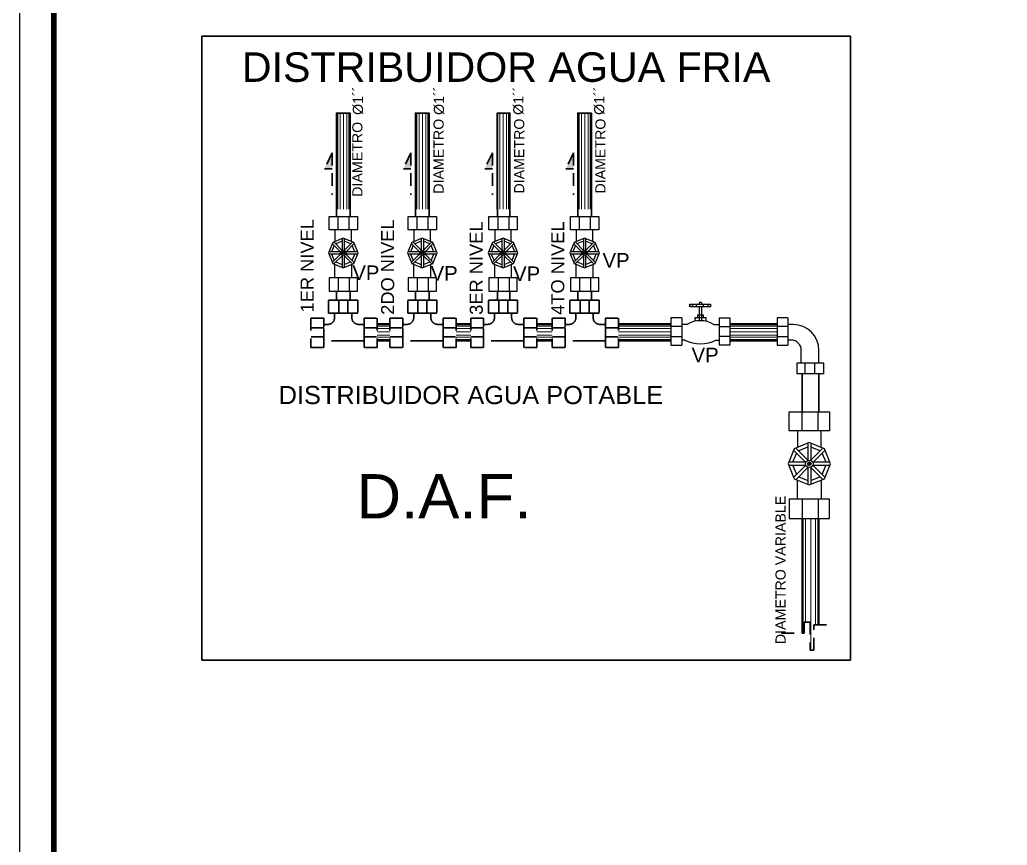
# Model space of a CAD drawing. Header units: feet. Extents: x 1019 to 2236, y -546 to 122.
# Drawn here: x 1054.27 to 1066.84, y -395.07 to -384.56 of the extents above; entities that cross this region are included whole.
import ezdxf

# ---------------------------------------------------------------- set-up
doc = ezdxf.new("R2010")
doc.units = ezdxf.units.FT
doc.header["$LTSCALE"] = 0.05
doc.header["$MEASUREMENT"] = 0
doc.linetypes.add('HIDDEN', pattern=[9.525, 6.35, -3.175])
doc.layers.add('AGUAFRIA', color=5, linetype='HIDDEN', lineweight=30)
doc.layers.add('FURN', color=8, linetype='Continuous', lineweight=9)
doc.layers.add('MARCO', color=1, linetype='Continuous')
doc.layers.add('TEXTM', color=2, linetype='Continuous')
doc.styles.add('R120', font='arial.ttf', dxfattribs={"height": 0.24})

msp = doc.modelspace()

# ---------------------------------------------------------------- hatches: boundary and pattern name
at = {"layer": 'AGUAFRIA', "ltscale": 0.5}
for points in [[(1058.248, -386.258), (1058.151, -386.461), (1058.248, -386.461)], [(1059.252, -386.258), (1059.155, -386.461), (1059.252, -386.461)], [(1060.288, -386.258), (1060.191, -386.461), (1060.288, -386.461)], [(1061.32, -386.258), (1061.223, -386.461), (1061.32, -386.461)]]:
    msp.add_hatch(color=256, dxfattribs=at).paths.add_polyline_path(points)

# ---------------------------------------------------------------- linework, layer by layer
at = {"color": 3}
for p, q in [((1058.326, -387.238, 0.071), (1058.326, -387.067, 0.071)), ((1058.467, -387.238, 0.071), (1058.467, -387.067, 0.071)), ((1059.332, -387.238, 0.071), (1059.332, -387.067, 0.071)), ((1059.473, -387.238, 0.071), (1059.473, -387.067, 0.071)), ((1060.36, -387.238, 0.071), (1060.36, -387.067, 0.071)), ((1060.502, -387.238, 0.071), (1060.502, -387.067, 0.071)), ((1061.398, -387.238, 0.071), (1061.398, -387.067, 0.071)), ((1061.539, -387.238, 0.071), (1061.539, -387.067, 0.071)), ((1058.358, -387.52, 0.071), (1058.253, -387.415, 0.071)), ((1058.378, -387.499, 0.071), (1058.273, -387.395, 0.071)), ((1058.375, -387.352, 0.071), (1058.375, -387.5, 0.071)), ((1058.506, -387.395, 0.071), (1058.401, -387.499, 0.071)), ((1058.403, -387.352, 0.071), (1058.403, -387.5, 0.071)), ((1058.526, -387.415, 0.071), (1058.421, -387.52, 0.071)), ((1059.365, -387.52, 0.071), (1059.259, -387.415, 0.071)), ((1059.384, -387.499, 0.071), (1059.279, -387.395, 0.071)), ((1059.382, -387.352, 0.071), (1059.382, -387.5, 0.071)), ((1059.512, -387.395, 0.071), (1059.408, -387.499, 0.071)), ((1059.41, -387.352, 0.071), (1059.41, -387.5, 0.071)), ((1059.532, -387.415, 0.071), (1059.427, -387.52, 0.071)), ((1060.393, -387.52, 0.071), (1060.287, -387.415, 0.071)), ((1060.412, -387.499, 0.071), (1060.307, -387.395, 0.071)), ((1060.41, -387.352, 0.071), (1060.41, -387.5, 0.071)), ((1060.541, -387.395, 0.071), (1060.436, -387.499, 0.071)), ((1060.438, -387.352, 0.071), (1060.438, -387.5, 0.071)), ((1060.56, -387.415, 0.071), (1060.455, -387.52, 0.071)), ((1061.43, -387.52, 0.071), (1061.325, -387.415, 0.071)), ((1061.45, -387.499, 0.071), (1061.345, -387.395, 0.071)), ((1061.447, -387.352, 0.071), (1061.447, -387.5, 0.071)), ((1061.578, -387.395, 0.071), (1061.473, -387.499, 0.071)), ((1061.475, -387.352, 0.071), (1061.475, -387.5, 0.071)), ((1061.598, -387.415, 0.071), (1061.493, -387.52, 0.071)), ((1058.359, -387.517, 0.071), (1058.211, -387.517, 0.071)), ((1058.36, -387.545, 0.071), (1058.211, -387.545, 0.071)), ((1058.359, -387.542, 0.071), (1058.254, -387.647, 0.071)), ((1058.568, -387.545, 0.071), (1058.419, -387.545, 0.071)), ((1058.568, -387.517, 0.071), (1058.42, -387.517, 0.071)), ((1058.525, -387.647, 0.071), (1058.42, -387.542, 0.071)), ((1059.366, -387.517, 0.071), (1059.217, -387.517, 0.071)), ((1059.366, -387.545, 0.071), (1059.217, -387.545, 0.071)), ((1059.365, -387.542, 0.071), (1059.26, -387.647, 0.071)), ((1059.574, -387.545, 0.071), (1059.425, -387.545, 0.071)), ((1059.574, -387.517, 0.071), (1059.426, -387.517, 0.071)), ((1059.531, -387.647, 0.071), (1059.427, -387.542, 0.071)), ((1060.394, -387.517, 0.071), (1060.246, -387.517, 0.071)), ((1060.394, -387.545, 0.071), (1060.246, -387.545, 0.071)), ((1060.393, -387.542, 0.071), (1060.288, -387.647, 0.071)), ((1060.602, -387.545, 0.071), (1060.453, -387.545, 0.071)), ((1060.602, -387.517, 0.071), (1060.454, -387.517, 0.071)), ((1060.56, -387.647, 0.071), (1060.455, -387.542, 0.071)), ((1061.431, -387.517, 0.071), (1061.283, -387.517, 0.071)), ((1061.432, -387.545, 0.071), (1061.283, -387.545, 0.071)), ((1061.431, -387.542, 0.071), (1061.326, -387.647, 0.071)), ((1061.64, -387.545, 0.071), (1061.491, -387.545, 0.071)), ((1061.64, -387.517, 0.071), (1061.492, -387.517, 0.071)), ((1061.597, -387.647, 0.071), (1061.492, -387.542, 0.071)), ((1058.379, -387.562, 0.071), (1058.274, -387.667, 0.071)), ((1058.375, -387.56, 0.071), (1058.375, -387.709, 0.071)), ((1058.505, -387.667, 0.071), (1058.4, -387.562, 0.071)), ((1058.403, -387.56, 0.071), (1058.403, -387.709, 0.071)), ((1059.385, -387.562, 0.071), (1059.28, -387.667, 0.071)), ((1059.382, -387.56, 0.071), (1059.382, -387.709, 0.071)), ((1059.512, -387.667, 0.071), (1059.406, -387.562, 0.071)), ((1059.41, -387.56, 0.071), (1059.41, -387.709, 0.071)), ((1060.413, -387.562, 0.071), (1060.308, -387.667, 0.071)), ((1060.41, -387.56, 0.071), (1060.41, -387.709, 0.071)), ((1060.54, -387.667, 0.071), (1060.434, -387.562, 0.071)), ((1060.438, -387.56, 0.071), (1060.438, -387.709, 0.071)), ((1061.451, -387.562, 0.071), (1061.346, -387.667, 0.071)), ((1061.447, -387.56, 0.071), (1061.447, -387.709, 0.071)), ((1061.577, -387.667, 0.071), (1061.472, -387.562, 0.071)), ((1061.475, -387.56, 0.071), (1061.475, -387.709, 0.071)), ((1058.326, -387.846, 0.071), (1058.326, -388.017, 0.071)), ((1058.467, -387.846, 0.071), (1058.467, -388.017, 0.071)), ((1059.332, -387.846, 0.071), (1059.332, -388.017, 0.071)), ((1059.473, -387.846, 0.071), (1059.473, -388.017, 0.071)), ((1060.36, -387.846, 0.071), (1060.36, -388.017, 0.071)), ((1060.502, -387.846, 0.071), (1060.502, -388.017, 0.071)), ((1061.398, -387.846, 0.071), (1061.398, -388.017, 0.071)), ((1061.539, -387.846, 0.071), (1061.539, -388.017, 0.071)), ((1062.801, -388.181, 0.071), (1062.801, -388.217, 0.071)), ((1062.837, -388.181, 0.071), (1062.837, -388.217, 0.071)), ((1062.881, -388.181, 0.071), (1062.881, -388.217, 0.071)), ((1062.954, -388.217, 0.071), (1062.919, -388.217, 0.071)), ((1062.919, -388.217, 0.071), (1062.919, -388.393, 0.071)), ((1062.954, -388.393, 0.071), (1062.954, -388.217, 0.071)), ((1062.972, -388.181, 0.071), (1062.972, -388.217, 0.071)), ((1063.03, -388.181, 0.071), (1063.03, -388.217, 0.071)), ((1063.064, -388.181, 0.071), (1063.064, -388.217, 0.071)), ((1062.698, -388.356, 0.071), (1062.562, -388.356, 0.071)), ((1062.562, -388.356, 0.071), (1062.562, -388.703, 0.071)), ((1062.698, -388.356, 0.071), (1062.698, -388.703, 0.071)), ((1062.87, -388.352, 0.071), (1063.004, -388.352, 0.071)), ((1062.87, -388.4, 0.071), (1062.87, -388.352, 0.071)), ((1063.004, -388.352, 0.071), (1063.004, -388.4, 0.071)), ((1063.175, -388.356, 0.071), (1063.175, -388.703, 0.071)), ((1063.175, -388.356, 0.071), (1063.312, -388.356, 0.071)), ((1063.312, -388.356, 0.071), (1063.312, -388.703, 0.071)), ((1064.049, -388.356, 0.071), (1063.912, -388.356, 0.071)), ((1063.912, -388.356, 0.071), (1063.912, -388.703, 0.071)), ((1064.049, -388.356, 0.071), (1064.049, -388.703, 0.071)), ((1062.698, -388.466, 0.071), (1062.562, -388.466, 0.071)), ((1062.767, -388.441, 0.071), (1062.698, -388.441, 0.071)), ((1063.106, -388.441, 0.071), (1063.175, -388.441, 0.071)), ((1063.175, -388.466, 0.071), (1063.312, -388.466, 0.071)), ((1064.049, -388.466, 0.071), (1063.912, -388.466, 0.071)), ((1064.118, -388.441, 0.071), (1064.049, -388.441, 0.071)), ((1062.562, -388.594, 0.071), (1062.698, -388.594, 0.071)), ((1062.74, -388.64, 0.071), (1062.698, -388.64, 0.071)), ((1063.134, -388.64, 0.071), (1063.175, -388.64, 0.071)), ((1063.312, -388.594, 0.071), (1063.175, -388.594, 0.071)), ((1063.912, -388.594, 0.071), (1064.049, -388.594, 0.071)), ((1064.09, -388.64, 0.071), (1064.049, -388.64, 0.071)), ((1062.562, -388.703, 0.071), (1062.698, -388.703, 0.071)), ((1063.312, -388.703, 0.071), (1063.175, -388.703, 0.071)), ((1063.912, -388.703, 0.071), (1064.049, -388.703, 0.071)), ((1064.22, -388.932, 0.071), (1064.22, -388.769, 0.071)), ((1064.446, -388.932, 0.071), (1064.446, -388.77, 0.071)), ((1064.162, -388.932, 0.071), (1064.162, -389.069, 0.071)), ((1064.509, -388.932, 0.071), (1064.162, -388.932, 0.071)), ((1064.267, -388.932, 0.071), (1064.267, -389.069, 0.071)), ((1064.395, -389.069, 0.071), (1064.395, -388.932, 0.071)), ((1064.509, -389.069, 0.071), (1064.509, -388.932, 0.071)), ((1064.509, -389.069, 0.071), (1064.162, -389.069, 0.071)), ((1064.232, -389.796, 0.071), (1064.232, -389.552, 0.071)), ((1064.434, -389.796, 0.071), (1064.434, -389.552, 0.071)), ((1064.279, -390.198, 0.071), (1064.128, -390.048, 0.071)), ((1064.306, -390.169, 0.071), (1064.157, -390.02, 0.071)), ((1064.303, -389.959, 0.071), (1064.303, -390.171, 0.071)), ((1064.49, -390.02, 0.071), (1064.34, -390.169, 0.071)), ((1064.343, -389.959, 0.071), (1064.343, -390.171, 0.071)), ((1064.518, -390.048, 0.071), (1064.368, -390.198, 0.071)), ((1064.28, -390.194, 0.071), (1064.068, -390.194, 0.071)), ((1064.281, -390.234, 0.071), (1064.068, -390.234, 0.071)), ((1064.279, -390.23, 0.071), (1064.129, -390.38, 0.071)), ((1064.308, -390.258, 0.071), (1064.158, -390.408, 0.071)), ((1064.303, -390.256, 0.071), (1064.303, -390.468, 0.071)), ((1064.489, -390.408, 0.071), (1064.338, -390.258, 0.071)), ((1064.343, -390.256, 0.071), (1064.343, -390.468, 0.071)), ((1064.578, -390.234, 0.071), (1064.365, -390.234, 0.071)), ((1064.578, -390.194, 0.071), (1064.366, -390.194, 0.071)), ((1064.517, -390.38, 0.071), (1064.367, -390.23, 0.071)), ((1064.232, -390.665, 0.071), (1064.232, -390.909, 0.071)), ((1064.434, -390.665, 0.071), (1064.434, -390.909, 0.071))]:
    msp.add_line(p, q, dxfattribs=at)
at = {"color": 3, "elevation": 0.071}
for points in [[(1058.57, -387.067), (1058.57, -387.238), (1058.209, -387.238), (1058.209, -387.067)], [(1059.576, -387.067), (1059.576, -387.238), (1059.215, -387.238), (1059.215, -387.067)], [(1060.604, -387.067), (1060.604, -387.238), (1060.243, -387.238), (1060.243, -387.067)], [(1061.642, -387.067), (1061.642, -387.238), (1061.281, -387.238), (1061.281, -387.067)], [(1058.389, -387.719), (1058.523, -387.664), (1058.578, -387.53), (1058.523, -387.397), (1058.389, -387.342), (1058.256, -387.397), (1058.201, -387.53), (1058.256, -387.664)], [(1059.396, -387.719), (1059.529, -387.664), (1059.585, -387.53), (1059.529, -387.397), (1059.396, -387.342), (1059.262, -387.397), (1059.207, -387.53), (1059.262, -387.664)], [(1060.424, -387.719), (1060.557, -387.664), (1060.613, -387.53), (1060.557, -387.397), (1060.424, -387.342), (1060.29, -387.397), (1060.235, -387.53), (1060.29, -387.664)], [(1061.461, -387.719), (1061.595, -387.664), (1061.65, -387.53), (1061.595, -387.397), (1061.461, -387.342), (1061.328, -387.397), (1061.273, -387.53), (1061.328, -387.664)], [(1058.57, -388.017), (1058.57, -387.846), (1058.209, -387.846), (1058.209, -388.017)], [(1059.576, -388.017), (1059.576, -387.846), (1059.215, -387.846), (1059.215, -388.017)], [(1060.604, -388.017), (1060.604, -387.846), (1060.243, -387.846), (1060.243, -388.017)], [(1061.642, -388.017), (1061.642, -387.846), (1061.281, -387.846), (1061.281, -388.017)], [(1062.801, -388.181), (1063.064, -388.181), (1063.064, -388.217), (1062.801, -388.217)], [(1062.899, -388.352), (1062.975, -388.352), (1062.975, -388.324), (1062.899, -388.324)], [(1064.581, -389.552), (1064.581, -389.796), (1064.065, -389.796), (1064.065, -389.552)], [(1064.323, -390.483), (1064.514, -390.404), (1064.593, -390.213), (1064.514, -390.023), (1064.323, -389.944), (1064.132, -390.023), (1064.053, -390.213), (1064.132, -390.404)], [(1064.581, -390.909), (1064.581, -390.665), (1064.065, -390.665), (1064.065, -390.909)]]:
    msp.add_lwpolyline(points, close=True, dxfattribs=at)
for points in [[(1058.495, -387.385), (1058.495, -387.238), (1058.284, -387.238), (1058.284, -387.385)], [(1059.501, -387.385), (1059.501, -387.238), (1059.29, -387.238), (1059.29, -387.385)], [(1060.529, -387.385), (1060.529, -387.238), (1060.319, -387.238), (1060.319, -387.385)], [(1061.567, -387.385), (1061.567, -387.238), (1061.356, -387.238), (1061.356, -387.385)], [(1058.375, -387.382), (1058.294, -387.415)], [(1058.485, -387.415), (1058.403, -387.382)], [(1059.382, -387.382), (1059.3, -387.415)], [(1059.492, -387.415), (1059.41, -387.382)], [(1060.41, -387.382), (1060.328, -387.415)], [(1060.52, -387.415), (1060.438, -387.382)], [(1061.447, -387.382), (1061.365, -387.415)], [(1061.557, -387.415), (1061.475, -387.382)], [(1058.274, -387.436), (1058.24, -387.517)], [(1058.241, -387.545), (1058.274, -387.626)], [(1058.387, -387.532), (1058.374, -387.532), (1058.374, -387.528), (1058.387, -387.528)], [(1058.387, -387.528), (1058.387, -387.514), (1058.391, -387.514), (1058.391, -387.528)], [(1058.391, -387.532), (1058.391, -387.546), (1058.387, -387.546), (1058.387, -387.532)], [(1058.391, -387.528), (1058.406, -387.528), (1058.406, -387.532), (1058.391, -387.532)], [(1058.504, -387.626), (1058.538, -387.545)], [(1058.538, -387.517), (1058.505, -387.436)], [(1059.28, -387.436), (1059.247, -387.517)], [(1059.247, -387.545), (1059.281, -387.626)], [(1059.394, -387.532), (1059.38, -387.532), (1059.38, -387.528), (1059.394, -387.528)], [(1059.394, -387.528), (1059.394, -387.514), (1059.397, -387.514), (1059.397, -387.528)], [(1059.397, -387.532), (1059.397, -387.546), (1059.394, -387.546), (1059.394, -387.532)], [(1059.397, -387.528), (1059.412, -387.528), (1059.412, -387.532), (1059.397, -387.532)], [(1059.545, -387.517), (1059.511, -387.436)], [(1059.511, -387.626), (1059.544, -387.545)], [(1060.308, -387.436), (1060.275, -387.517)], [(1060.275, -387.545), (1060.309, -387.626)], [(1060.422, -387.532), (1060.408, -387.532), (1060.408, -387.528), (1060.422, -387.528)], [(1060.422, -387.528), (1060.422, -387.514), (1060.425, -387.514), (1060.425, -387.528)], [(1060.425, -387.532), (1060.425, -387.546), (1060.422, -387.546), (1060.422, -387.532)], [(1060.425, -387.528), (1060.44, -387.528), (1060.44, -387.532), (1060.425, -387.532)], [(1060.573, -387.517), (1060.539, -387.436)], [(1060.539, -387.626), (1060.572, -387.545)], [(1061.346, -387.436), (1061.312, -387.517)], [(1061.313, -387.545), (1061.346, -387.626)], [(1061.459, -387.532), (1061.445, -387.532), (1061.445, -387.528), (1061.459, -387.528)], [(1061.459, -387.528), (1061.459, -387.514), (1061.463, -387.514), (1061.463, -387.528)], [(1061.463, -387.532), (1061.463, -387.546), (1061.459, -387.546), (1061.459, -387.532)], [(1061.463, -387.528), (1061.478, -387.528), (1061.478, -387.532), (1061.463, -387.532)], [(1061.576, -387.626), (1061.61, -387.545)], [(1061.61, -387.517), (1061.577, -387.436)], [(1058.295, -387.646), (1058.375, -387.679)], [(1058.403, -387.679), (1058.484, -387.646)], [(1059.301, -387.646), (1059.382, -387.679)], [(1059.41, -387.679), (1059.491, -387.646)], [(1060.329, -387.646), (1060.41, -387.679)], [(1060.438, -387.679), (1060.519, -387.646)], [(1061.367, -387.646), (1061.447, -387.679)], [(1061.475, -387.679), (1061.556, -387.646)], [(1058.495, -387.675), (1058.495, -387.846), (1058.284, -387.846), (1058.284, -387.675)], [(1058.495, -387.846), (1058.284, -387.846), (1058.284, -387.676)], [(1059.501, -387.675), (1059.501, -387.846), (1059.29, -387.846), (1059.29, -387.675)], [(1059.501, -387.846), (1059.29, -387.846), (1059.29, -387.676)], [(1060.529, -387.675), (1060.529, -387.846), (1060.319, -387.846), (1060.319, -387.675)], [(1060.529, -387.846), (1060.319, -387.846), (1060.319, -387.676)], [(1061.567, -387.675), (1061.567, -387.846), (1061.356, -387.846), (1061.356, -387.675)], [(1061.567, -387.846), (1061.356, -387.846), (1061.356, -387.676)], [(1064.474, -390.006), (1064.474, -389.796), (1064.173, -389.796), (1064.173, -390.006)], [(1064.303, -390.001), (1064.186, -390.049)], [(1064.46, -390.049), (1064.343, -390.001)], [(1064.158, -390.078), (1064.11, -390.194)], [(1064.536, -390.194), (1064.488, -390.078)], [(1064.111, -390.234), (1064.159, -390.351)], [(1064.32, -390.215), (1064.3, -390.215), (1064.3, -390.211), (1064.32, -390.211)], [(1064.32, -390.211), (1064.32, -390.19), (1064.325, -390.19), (1064.325, -390.211)], [(1064.325, -390.215), (1064.325, -390.236), (1064.32, -390.236), (1064.32, -390.215)], [(1064.325, -390.211), (1064.346, -390.211), (1064.346, -390.215), (1064.325, -390.215)], [(1064.487, -390.35), (1064.535, -390.234)], [(1064.474, -390.42), (1064.474, -390.665), (1064.173, -390.665), (1064.173, -390.42)], [(1064.474, -390.665), (1064.173, -390.665), (1064.173, -390.421)], [(1064.188, -390.378), (1064.303, -390.426)], [(1064.343, -390.426), (1064.458, -390.378)]]:
    msp.add_lwpolyline(points, dxfattribs=at)
at = {"color": 3}
for centre, radius in [((1058.389, -387.53, 0.071), 0.033), ((1058.389, -387.53, 0.071), 0.0162), ((1059.396, -387.53, 0.071), 0.033), ((1059.396, -387.53, 0.071), 0.0162), ((1060.424, -387.53, 0.071), 0.033), ((1060.424, -387.53, 0.071), 0.0162), ((1061.461, -387.53, 0.071), 0.033), ((1061.461, -387.53, 0.071), 0.0162), ((1064.323, -390.213, 0.071), 0.0472), ((1064.323, -390.213, 0.071), 0.0231)]:
    msp.add_circle(centre, radius, dxfattribs=at)
for centre, radius, start, end in [((1062.937, -388.178, 0.071), 0.0182, 349.527, 190.473), ((1062.937, -388.713, 0.071), 0.32, 57.9882, 122.0118), ((1064.118, -388.77, 0.071), 0.328, 0, 90), ((1062.937, -388.263, 0.071), 0.425, 242.3966, 297.6034), ((1064.09, -388.769, 0.071), 0.13, 0, 90)]:
    msp.add_arc(centre, radius, start, end, dxfattribs=at)
at = {"layer": 'AGUAFRIA', "ltscale": 0.5}
for p, q in [((1058.248, -386.258, -0.023), (1058.151, -386.461, -0.023)), ((1058.248, -386.258, -0.023), (1058.248, -386.791, -0.023)), ((1059.252, -386.258, -0.023), (1059.155, -386.461, -0.023)), ((1059.252, -386.258, -0.023), (1059.252, -386.791, -0.023)), ((1060.288, -386.258, -0.023), (1060.191, -386.461, -0.023)), ((1060.288, -386.258, -0.023), (1060.288, -386.791, -0.023)), ((1061.32, -386.258, -0.023), (1061.223, -386.461, -0.023)), ((1061.32, -386.258, -0.023), (1061.32, -386.791, -0.023)), ((1058.151, -386.461, -0.023), (1058.248, -386.461, -0.023)), ((1059.155, -386.461, -0.023), (1059.252, -386.461, -0.023)), ((1060.191, -386.461, -0.023), (1060.288, -386.461, -0.023)), ((1061.223, -386.461, -0.023), (1061.32, -386.461, -0.023)), ((1058.302, -388.131, 0.071), (1058.477, -388.131, 0.071)), ((1058.334, -388.295, 0.071), (1058.334, -388.131, 0.071)), ((1058.449, -388.295, 0.071), (1058.449, -388.131, 0.071)), ((1059.308, -388.131, 0.071), (1059.483, -388.131, 0.071)), ((1059.341, -388.295, 0.071), (1059.341, -388.131, 0.071)), ((1059.456, -388.295, 0.071), (1059.456, -388.131, 0.071)), ((1060.336, -388.131, 0.071), (1060.512, -388.131, 0.071)), ((1060.369, -388.295, 0.071), (1060.369, -388.131, 0.071)), ((1060.484, -388.295, 0.071), (1060.484, -388.131, 0.071)), ((1061.374, -388.131, 0.071), (1061.549, -388.131, 0.071)), ((1061.406, -388.295, 0.071), (1061.406, -388.131, 0.071)), ((1061.521, -388.295, 0.071), (1061.521, -388.131, 0.071)), ((1058.142, -388.483, 0.071), (1057.978, -388.483, 0.071)), ((1058.656, -388.483, 0.071), (1058.82, -388.483, 0.071)), ((1059.148, -388.483, 0.071), (1058.984, -388.483, 0.071)), ((1059.662, -388.483, 0.071), (1059.826, -388.483, 0.071)), ((1060.176, -388.483, 0.071), (1060.012, -388.483, 0.071)), ((1060.69, -388.483, 0.071), (1060.854, -388.483, 0.071)), ((1061.214, -388.483, 0.071), (1061.05, -388.483, 0.071)), ((1061.728, -388.483, 0.071), (1061.892, -388.483, 0.071)), ((1058.142, -388.598, 0.071), (1057.978, -388.598, 0.071)), ((1058.656, -388.598, 0.071), (1058.82, -388.598, 0.071)), ((1059.148, -388.598, 0.071), (1058.984, -388.598, 0.071)), ((1059.662, -388.598, 0.071), (1059.826, -388.598, 0.071)), ((1060.176, -388.598, 0.071), (1060.012, -388.598, 0.071)), ((1060.69, -388.598, 0.071), (1060.854, -388.598, 0.071)), ((1061.214, -388.598, 0.071), (1061.05, -388.598, 0.071)), ((1061.728, -388.598, 0.071), (1061.892, -388.598, 0.071)), ((1064.256, -392.367, 0.071), (1064.256, -392.228, 0.071)), ((1064.256, -392.228, 0.071), (1064.332, -392.228, 0.071)), ((1064.332, -392.228, 0.071), (1064.332, -392.585, 0.071)), ((1064.381, -392.585, 0.071), (1064.381, -392.262, 0.071)), ((1064.381, -392.262, 0.071), (1064.622, -392.262, 0.071)), ((1063.97, -392.367, 0.071), (1064.256, -392.367, 0.071)), ((1064.332, -392.585, 0.071), (1064.381, -392.585, 0.071))]:
    msp.add_line(p, q, dxfattribs=at)
at = {"layer": 'AGUAFRIA', "linetype": 'Continuous', "ltscale": 0.5, "elevation": 0.071}
msp.add_lwpolyline([(1056.59, -384.773), (1064.846, -384.773), (1064.846, -392.71), (1056.59, -392.71)], close=True, dxfattribs=at)
for points in [[(1058.477, -387.067), (1058.477, -385.752), (1058.302, -385.752), (1058.302, -387.067)], [(1059.483, -387.067), (1059.483, -385.752), (1059.308, -385.752), (1059.308, -387.067)], [(1060.512, -387.067), (1060.512, -385.752), (1060.352, -385.752), (1060.352, -387.067)], [(1061.549, -387.067), (1061.549, -385.752), (1061.374, -385.752), (1061.374, -387.067)], [(1058.302, -388.017), (1058.302, -388.131)], [(1058.477, -388.131), (1058.477, -388.017)], [(1059.308, -388.017), (1059.308, -388.131)], [(1059.483, -388.131), (1059.483, -388.017)], [(1060.352, -388.017), (1060.352, -388.131)], [(1060.512, -388.131), (1060.512, -388.017)], [(1061.374, -388.017), (1061.374, -388.131)], [(1061.549, -388.131), (1061.549, -388.017)], [(1058.984, -388.434), (1058.82, -388.434)], [(1060.012, -388.434), (1059.826, -388.434)], [(1061.05, -388.434), (1060.854, -388.434)], [(1062.174, -388.434), (1061.892, -388.434)], [(1062.562, -388.434), (1062.174, -388.434)], [(1063.912, -388.434), (1063.312, -388.434)], [(1058.82, -388.649), (1058.984, -388.649)], [(1059.826, -388.649), (1060.012, -388.649)], [(1060.854, -388.649), (1061.05, -388.649)], [(1061.892, -388.649), (1062.174, -388.649)], [(1062.174, -388.649), (1062.562, -388.649)], [(1063.312, -388.649), (1063.912, -388.649)], [(1064.23, -389.069), (1064.23, -389.552)], [(1064.442, -389.552), (1064.442, -389.069)], [(1064.23, -390.909), (1064.23, -392.367)], [(1064.442, -392.262), (1064.442, -390.909)]]:
    msp.add_lwpolyline(points, dxfattribs=at)
at = {"layer": 'AGUAFRIA', "ltscale": 0.5, "elevation": 0.071}
for points in [[(1058.203, -388.295), (1058.203, -388.131), (1058.575, -388.131), (1058.575, -388.295)], [(1059.21, -388.295), (1059.21, -388.131), (1059.582, -388.131), (1059.582, -388.295)], [(1060.238, -388.295), (1060.238, -388.131), (1060.61, -388.131), (1060.61, -388.295)], [(1061.275, -388.295), (1061.275, -388.131), (1061.647, -388.131), (1061.647, -388.295)], [(1058.142, -388.359), (1057.978, -388.359), (1057.978, -388.732), (1058.142, -388.732)], [(1058.656, -388.359), (1058.82, -388.359), (1058.82, -388.732), (1058.656, -388.732)], [(1059.148, -388.359), (1058.984, -388.359), (1058.984, -388.732), (1059.148, -388.732)], [(1059.662, -388.359), (1059.826, -388.359), (1059.826, -388.732), (1059.662, -388.732)], [(1060.176, -388.359), (1060.012, -388.359), (1060.012, -388.732), (1060.176, -388.732)], [(1060.69, -388.359), (1060.854, -388.359), (1060.854, -388.732), (1060.69, -388.732)], [(1061.214, -388.359), (1061.05, -388.359), (1061.05, -388.732), (1061.214, -388.732)], [(1061.728, -388.359), (1061.892, -388.359), (1061.892, -388.732), (1061.728, -388.732)]]:
    msp.add_lwpolyline(points, close=True, dxfattribs=at)
for points in [[(1058.194, -388.44, 0.414214), (1058.28, -388.353), (1058.28, -388.295), (1058.499, -388.295), (1058.499, -388.353, 0.414214), (1058.585, -388.44), (1058.656, -388.44), (1058.656, -388.651), (1058.142, -388.651), (1058.142, -388.44), (1058.194, -388.44)], [(1059.2, -388.44, 0.414214), (1059.287, -388.353), (1059.287, -388.295), (1059.505, -388.295), (1059.505, -388.353, 0.414214), (1059.592, -388.44), (1059.662, -388.44), (1059.662, -388.651), (1059.148, -388.651), (1059.148, -388.44), (1059.2, -388.44)], [(1060.228, -388.44, 0.414214), (1060.315, -388.353), (1060.315, -388.295), (1060.533, -388.295), (1060.533, -388.353, 0.414214), (1060.62, -388.44), (1060.69, -388.44), (1060.69, -388.651), (1060.176, -388.651), (1060.176, -388.44), (1060.228, -388.44)], [(1061.265, -388.44, 0.414214), (1061.352, -388.353), (1061.352, -388.295), (1061.571, -388.295), (1061.571, -388.353, 0.414214), (1061.657, -388.44), (1061.728, -388.44), (1061.728, -388.651), (1061.214, -388.651), (1061.214, -388.44), (1061.265, -388.44)]]:
    msp.add_lwpolyline(points, format="xyb", dxfattribs=at)
for points in [[(1058.499, -388.651), (1058.28, -388.651)], [(1059.505, -388.651), (1059.287, -388.651)], [(1060.533, -388.651), (1060.315, -388.651)], [(1061.571, -388.651), (1061.352, -388.651)]]:
    msp.add_lwpolyline(points, dxfattribs=at)
at = {"layer": 'FURN', "ltscale": 0.5}
for p, q in [((1058.309, -386.972, 0.071), (1058.309, -385.752, 0.071)), ((1058.319, -386.972, 0.071), (1058.319, -385.752, 0.071)), ((1058.35, -386.972, 0.071), (1058.35, -385.752, 0.071)), ((1058.392, -386.972, 0.071), (1058.392, -385.752, 0.071)), ((1058.434, -386.972, 0.071), (1058.434, -385.752, 0.071)), ((1058.459, -386.972, 0.071), (1058.459, -385.752, 0.071)), ((1058.471, -386.972, 0.071), (1058.471, -385.752, 0.071)), ((1059.316, -386.972, 0.071), (1059.316, -385.752, 0.071)), ((1059.326, -386.972, 0.071), (1059.326, -385.752, 0.071)), ((1059.357, -386.972, 0.071), (1059.357, -385.752, 0.071)), ((1059.399, -386.972, 0.071), (1059.399, -385.752, 0.071)), ((1059.44, -386.972, 0.071), (1059.44, -385.752, 0.071)), ((1059.466, -386.972, 0.071), (1059.466, -385.752, 0.071)), ((1059.477, -386.972, 0.071), (1059.477, -385.752, 0.071)), ((1060.344, -386.972, 0.071), (1060.344, -385.752, 0.071)), ((1060.354, -386.972, 0.071), (1060.354, -385.752, 0.071)), ((1060.385, -386.972, 0.071), (1060.385, -385.752, 0.071)), ((1060.427, -386.972, 0.071), (1060.427, -385.752, 0.071)), ((1060.468, -386.972, 0.071), (1060.468, -385.752, 0.071)), ((1060.494, -386.972, 0.071), (1060.494, -385.752, 0.071)), ((1060.506, -386.972, 0.071), (1060.506, -385.752, 0.071)), ((1061.381, -386.972, 0.071), (1061.381, -385.752, 0.071)), ((1061.391, -386.972, 0.071), (1061.391, -385.752, 0.071)), ((1061.422, -386.972, 0.071), (1061.422, -385.752, 0.071)), ((1061.464, -386.972, 0.071), (1061.464, -385.752, 0.071)), ((1061.506, -386.972, 0.071), (1061.506, -385.752, 0.071)), ((1061.531, -386.972, 0.071), (1061.531, -385.752, 0.071)), ((1061.543, -386.972, 0.071), (1061.543, -385.752, 0.071)), ((1058.82, -388.446, 0.071), (1058.984, -388.446, 0.071)), ((1058.82, -388.463, 0.071), (1058.984, -388.463, 0.071)), ((1058.82, -388.494, 0.071), (1058.984, -388.494, 0.071)), ((1058.82, -388.536, 0.071), (1058.984, -388.536, 0.071)), ((1059.826, -388.446, 0.071), (1060.012, -388.446, 0.071)), ((1059.826, -388.463, 0.071), (1060.012, -388.463, 0.071)), ((1059.826, -388.494, 0.071), (1060.012, -388.494, 0.071)), ((1059.826, -388.536, 0.071), (1060.012, -388.536, 0.071)), ((1060.854, -388.446, 0.071), (1061.05, -388.446, 0.071)), ((1060.854, -388.463, 0.071), (1061.05, -388.463, 0.071)), ((1060.854, -388.494, 0.071), (1061.05, -388.494, 0.071)), ((1060.854, -388.536, 0.071), (1061.05, -388.536, 0.071)), ((1061.892, -388.446, 0.071), (1062.174, -388.446, 0.071)), ((1061.892, -388.463, 0.071), (1062.174, -388.463, 0.071)), ((1061.892, -388.494, 0.071), (1062.174, -388.494, 0.071)), ((1061.892, -388.536, 0.071), (1062.174, -388.536, 0.071)), ((1062.174, -388.446, 0.071), (1062.562, -388.446, 0.071)), ((1062.174, -388.463, 0.071), (1062.562, -388.463, 0.071)), ((1062.174, -388.494, 0.071), (1062.562, -388.494, 0.071)), ((1062.174, -388.536, 0.071), (1062.562, -388.536, 0.071)), ((1063.312, -388.446, 0.071), (1063.912, -388.446, 0.071)), ((1063.312, -388.463, 0.071), (1063.912, -388.463, 0.071)), ((1063.312, -388.494, 0.071), (1063.912, -388.494, 0.071)), ((1063.312, -388.536, 0.071), (1063.912, -388.536, 0.071)), ((1058.82, -388.578, 0.071), (1058.984, -388.578, 0.071)), ((1058.82, -388.603, 0.071), (1058.984, -388.603, 0.071)), ((1058.821, -388.632, 0.071), (1058.984, -388.632, 0.071)), ((1059.826, -388.578, 0.071), (1060.012, -388.578, 0.071)), ((1059.826, -388.603, 0.071), (1060.012, -388.603, 0.071)), ((1059.827, -388.632, 0.071), (1060.012, -388.632, 0.071)), ((1060.854, -388.578, 0.071), (1061.05, -388.578, 0.071)), ((1060.854, -388.603, 0.071), (1061.05, -388.603, 0.071)), ((1060.855, -388.632, 0.071), (1061.05, -388.632, 0.071)), ((1061.892, -388.578, 0.071), (1062.174, -388.578, 0.071)), ((1061.892, -388.603, 0.071), (1062.174, -388.603, 0.071)), ((1061.893, -388.632, 0.071), (1062.174, -388.632, 0.071)), ((1062.174, -388.578, 0.071), (1062.562, -388.578, 0.071)), ((1062.174, -388.603, 0.071), (1062.562, -388.603, 0.071)), ((1062.175, -388.632, 0.071), (1062.562, -388.632, 0.071)), ((1063.312, -388.578, 0.071), (1063.912, -388.578, 0.071)), ((1063.312, -388.603, 0.071), (1063.912, -388.603, 0.071)), ((1063.312, -388.632, 0.071), (1063.913, -388.632, 0.071)), ((1064.244, -392.367, 0.071), (1064.244, -390.909, 0.071)), ((1064.274, -392.228, 0.071), (1064.274, -390.909, 0.071)), ((1064.341, -392.585, 0.071), (1064.341, -390.909, 0.071)), ((1064.401, -392.262, 0.071), (1064.401, -390.909, 0.071)), ((1064.431, -392.262, 0.071), (1064.431, -390.909, 0.071))]:
    msp.add_line(p, q, dxfattribs=at)
at = {"layer": 'MARCO'}
msp.add_lwpolyline([(1054.272, -374.123), (1118.772, -374.123), (1118.772, -416.123), (1054.272, -416.123)], close=True, dxfattribs=at)
at = {"layer": 'MARCO', "const_width": 0.075}
msp.add_lwpolyline([(1111.6, -374.557), (1054.706, -374.557), (1054.706, -415.689), (1111.6, -415.689)], close=True, dxfattribs=at)

# ---------------------------------------------------------------- texts
at = {"layer": 'TEXTM', "color": 4, "ltscale": 0.05, "style": 'R120'}
for s, height, p in [('DISTRIBUIDOR AGUA FRIA', 0.37533, (1057.099, -385.354, 0.071)), ('DISTRIBUIDOR AGUA POTABLE', 0.23097, (1057.568, -389.454, 0.071)), ('D.A.F.', 0.563, (1058.558, -390.908, 0.071))]:
    msp.add_text(s, height=height, dxfattribs=at).set_placement(p)
at = {"layer": 'TEXTM', "color": 2, "ltscale": 0.05, "style": 'R120'}
for s, height, p in [('%%C1´´', 0.1293, (1058.641, -385.775, 0.043)), ('%%C1´´', 0.1293, (1059.672, -385.775, 0.043)), ('%%C1´´', 0.1293, (1060.683, -385.775, 0.043)), ('%%C1´´', 0.1293, (1061.713, -385.775, 0.043)), ('DIAMETRO  ', 0.1293, (1058.634, -386.816, 0.043)), ('DIAMETRO  ', 0.1293, (1059.668, -386.777, 0.043)), ('DIAMETRO  ', 0.1293, (1060.694, -386.775, 0.043)), ('DIAMETRO  ', 0.1293, (1061.728, -386.775, 0.043)), ('1ER NIVEL ', 0.1663, (1058.013, -388.288, 0.061)), ('2DO NIVEL ', 0.1663, (1059.038, -388.318, 0.071)), ('3ER NIVEL ', 0.1663, (1060.166, -388.318, 0.071)), ('4TO NIVEL ', 0.1663, (1061.203, -388.318, 0.071))]:
    msp.add_text(s, height=height, rotation=90, dxfattribs=at).set_placement(p)
for p in [(1061.691, -387.717, 0.071), (1058.506, -387.875, 0.071), (1059.502, -387.883, 0.071), (1060.552, -387.888, 0.071), (1062.824, -388.921, 0.071)]:
    msp.add_text('VP ', height=0.1848, dxfattribs=at).set_placement(p)
at = {"layer": 'TEXTM', "color": 4, "ltscale": 0.05, "style": 'R120'}
msp.add_text('DIAMETRO VARIABLE', height=0.12935, rotation=90, dxfattribs=at).set_placement((1064.021, -392.508, 0.043))

doc.saveas('drawing.dxf')
